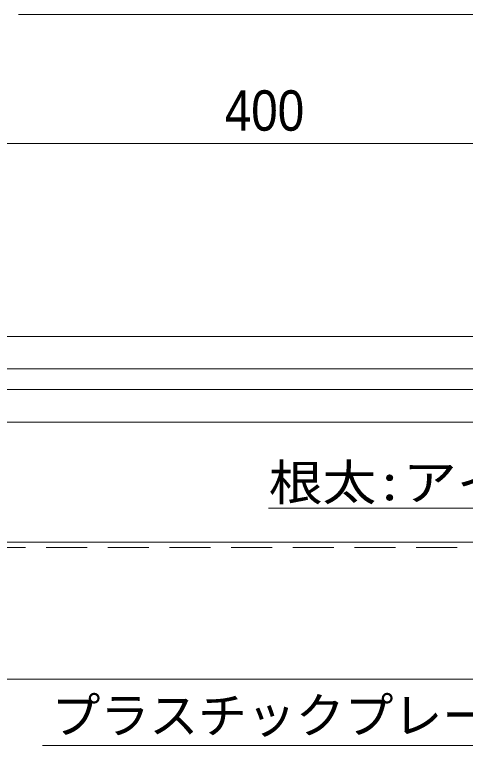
# Model space of a CAD drawing. Units: millimetres, scale not verified. Extents: x -4131 to 4169, y -981 to 998.
# Drawn here: x -2632.2 to -2500.6, y -644.6 to -431.4 of the extents above; entities that cross this region are included whole.
import ezdxf
from ezdxf.enums import TextEntityAlignment as Align

# ---------------------------------------------------------------- set-up
doc = ezdxf.new("R2010")
doc.units = ezdxf.units.MM
doc.header["$LTSCALE"] = 10
doc.linetypes.add('DASHED1', pattern=[1.8, 1.2, -0.6])
for name, color, linetype, lineweight in [('0-1_デッキ', 7, 'Continuous', 9), ('0-2_文字', 4, 'Continuous', 9), ('0-3_寸法', 7, 'Continuous', 9)]:
    doc.layers.add(name, color=color, linetype=linetype, lineweight=lineweight)
doc.styles.add('ＭＳ ゴシック', font='')
doc.styles.add('ＭＳ Ｐゴシック', font='')
doc.styles.get('ＭＳ ゴシック').set_extended_font_data('MS Gothic')
doc.styles.get('ＭＳ Ｐゴシック').set_extended_font_data('MS PGothic')

# ---------------------------------------------------------------- blocks, each defined once
blk = doc.blocks.new('シンボル-23')
at = {"layer": '0-2_文字', "style": 'ＭＳ ゴシック', "width": 1.1}
blk.add_text('根太:アイハット鋼(ZAM)', height=104.5, dxfattribs=at).set_placement((-599.7, -91.6), align=Align.BOTTOM_LEFT)

msp = doc.modelspace()

# ---------------------------------------------------------------- linework, layer by layer
at = {"layer": '0-1_デッキ', "color": 4}
for p, q in [((-2839.01, -534.8), (-2361.51, -534.8)), ((-2839.01, -540.8), (-2361.51, -540.8))]:
    msp.add_line(p, q, dxfattribs=at)
at = {"layer": '0-1_デッキ'}
msp.add_line((-2839.01, -550.3), (-2361.51, -550.3), dxfattribs=at)
msp.add_lwpolyline([(-2839.01, -525.3), (-2361.51, -525.3), (-2361.51, -550.3)], dxfattribs=at)
at = {"layer": '0-1_デッキ', "color": 2}
msp.add_lwpolyline([(-2839.01, -585.3), (-2243.66, -585.3), (-2243.66, -625.3), (-2839.01, -625.3)], dxfattribs=at)
at = {"layer": '0-2_文字'}
for p, q in [((-2631.01, -431.4), (-2496.06, -431.4)), ((-2402.72, -575.37), (-2558.05, -575.37)), ((-2437.42, -644.63), (-2624.04, -644.63))]:
    msp.add_line(p, q, dxfattribs=at)
at = {"layer": '0-3_寸法'}
msp.add_line((-2756.5, -469.05), (-2361.51, -469.05), dxfattribs=at)
at = {"layer": '0-3_寸法', "color": 2, "linetype": 'DASHED1'}
msp.add_line((-2839.01, -586.9), (-2243.66, -586.9), dxfattribs=at)

# ---------------------------------------------------------------- block references
at = {"layer": '0-2_文字', "xscale": 0.1, "yscale": 0.1}
msp.add_blockref('シンボル-23', (-2498.03, -567.1), dxfattribs=at)

# ---------------------------------------------------------------- texts
at = {"layer": '0-2_文字', "style": 'ＭＳ ゴシック'}
msp.add_text('プラスチックプレート t=1.0', height=10.45, dxfattribs=at).set_placement((-2621.38, -644.23), align=Align.BOTTOM_LEFT)
at = {"layer": '0-3_寸法', "style": 'ＭＳ Ｐゴシック', "width": 0.9}
msp.add_text('400', height=11.8, dxfattribs=at).set_placement((-2570.85, -468.82), align=Align.BOTTOM_LEFT)

doc.saveas('drawing.dxf')
